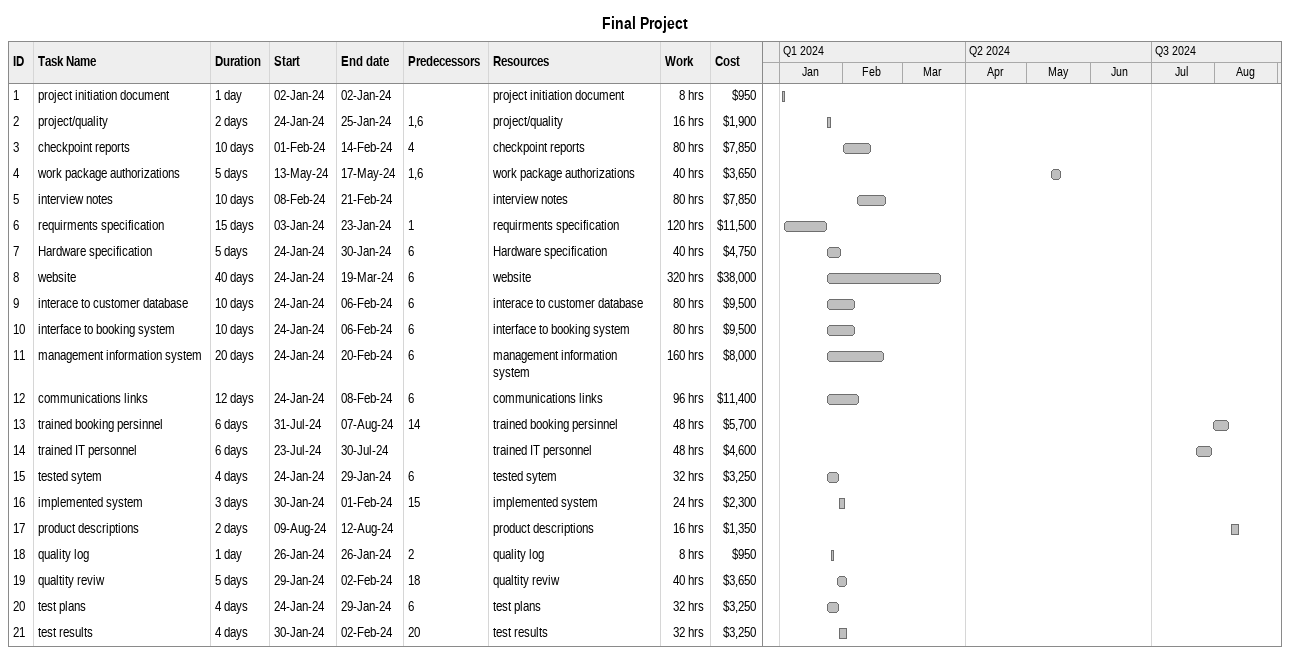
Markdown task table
Final Project

| ID | Task | Duration | Start | Finish | Predecessors | Resources | Work (h) | Cost ($) |
|---|---|---|---|---|---|---|---|---|
| 1 | project initiation document | 1d | 2024-01-02 | 2024-01-02 |  | project initiation document | 8 | 950 |
| 2 | project/quality | 2d | 2024-01-24 | 2024-01-25 | 1, 6 | project/quality | 16 | 1900 |
| 3 | checkpoint reports | 10d | 2024-02-01 | 2024-02-14 | 4 | checkpoint reports | 80 | 7850 |
| 4 | work package authorizations | 5d | 2024-05-13 | 2024-05-17 | 1, 6 | work package authorizations | 40 | 3650 |
| 5 | interview notes | 10d | 2024-02-08 | 2024-02-21 |  | interview notes | 80 | 7850 |
| 6 | requirments specification | 15d | 2024-01-03 | 2024-01-23 | 1 | requirments specification | 120 | 11500 |
| 7 | Hardware specification | 5d | 2024-01-24 | 2024-01-30 | 6 | Hardware specification | 40 | 4750 |
| 8 | website | 40d | 2024-01-24 | 2024-03-19 | 6 | website | 320 | 38000 |
| 9 | interace to customer database | 10d | 2024-01-24 | 2024-02-06 | 6 | interace to customer database | 80 | 9500 |
| 10 | interface to booking system | 10d | 2024-01-24 | 2024-02-06 | 6 | interface to booking system | 80 | 9500 |
| 11 | management information system | 20d | 2024-01-24 | 2024-02-20 | 6 | management information system | 160 | 8000 |
| 12 | communications links | 12d | 2024-01-24 | 2024-02-08 | 6 | communications links | 96 | 11400 |
| 13 | trained booking persinnel | 6d | 2024-07-31 | 2024-08-07 | 14 | trained booking persinnel | 48 | 5700 |
| 14 | trained IT personnel | 6d | 2024-07-23 | 2024-07-30 |  | trained IT personnel | 48 | 4600 |
| 15 | tested sytem | 4d | 2024-01-24 | 2024-01-29 | 6 | tested sytem | 32 | 3250 |
| 16 | implemented system | 3d | 2024-01-30 | 2024-02-01 | 15 | implemented system | 24 | 2300 |
| 17 | product descriptions | 2d | 2024-08-09 | 2024-08-12 |  | product descriptions | 16 | 1350 |
| 18 | quality log | 1d | 2024-01-26 | 2024-01-26 | 2 | quality log | 8 | 950 |
| 19 | qualtity reviw | 5d | 2024-01-29 | 2024-02-02 | 18 | qualtity reviw | 40 | 3650 |
| 20 | test plans | 4d | 2024-01-24 | 2024-01-29 | 6 | test plans | 32 | 3250 |
| 21 | test results | 4d | 2024-01-30 | 2024-02-02 | 20 | test results | 32 | 3250 |
